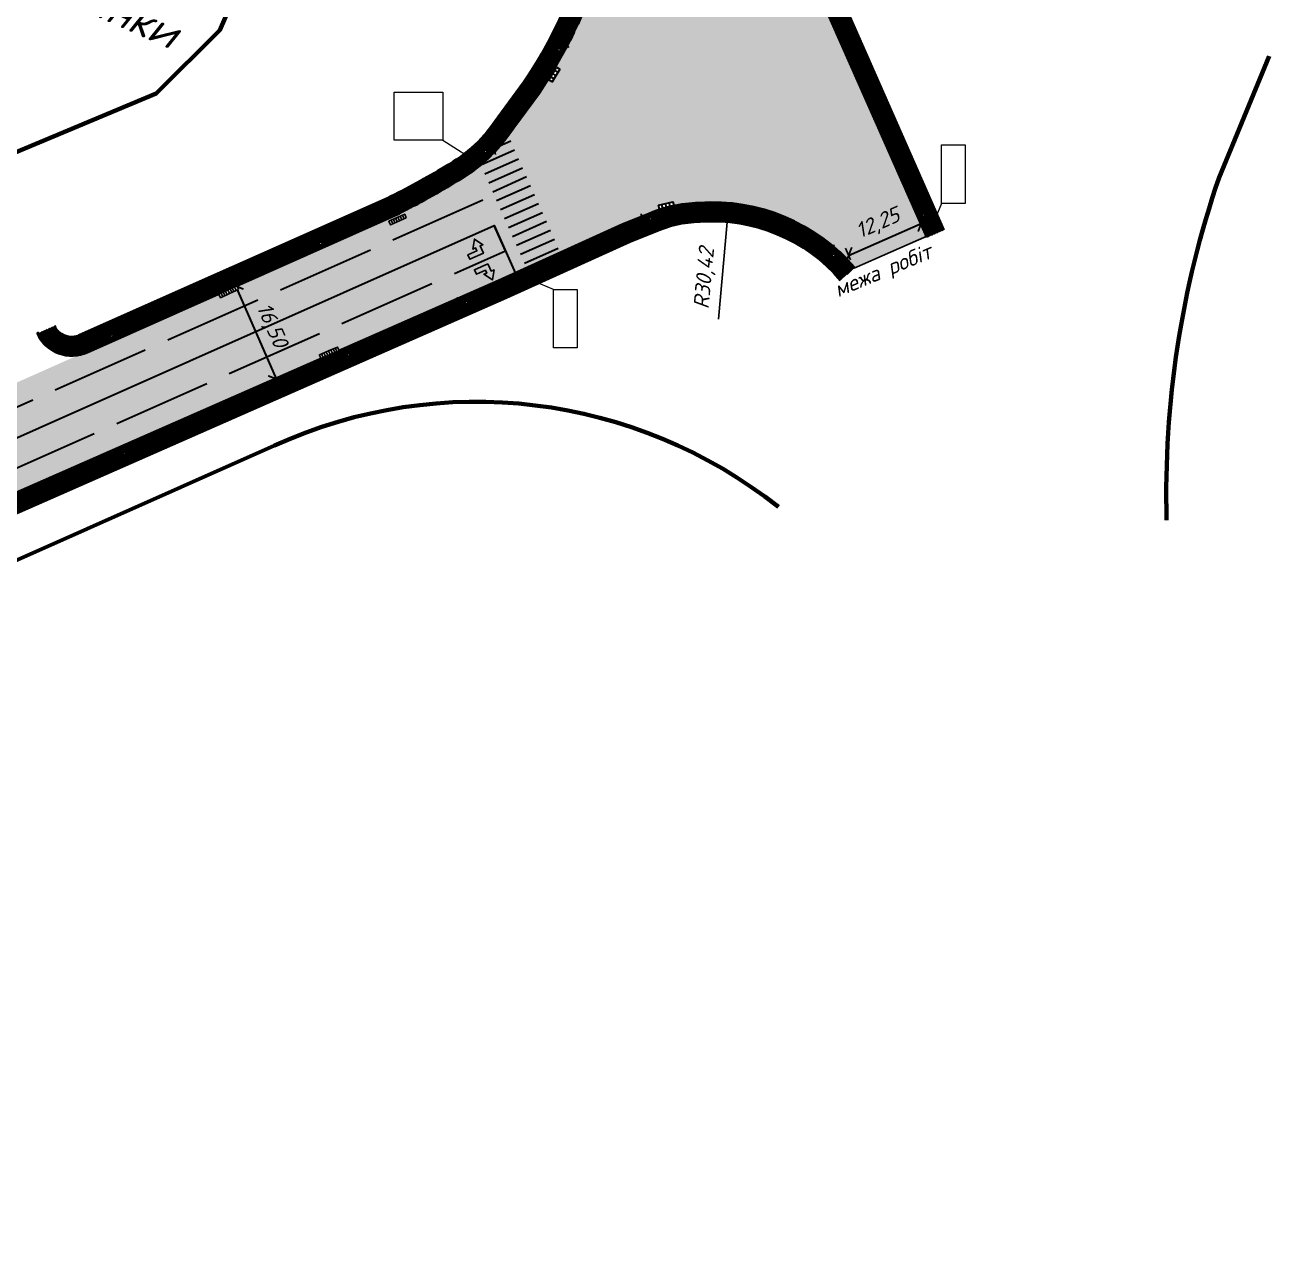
# Model space of a CAD drawing. Header units: metres. Extents: x 34785 to 38791, y 49888 to 55971.
# Drawn here: x 35091.3 to 35293.3, y 51345.9 to 51542.7 of the extents above; entities that cross this region are included whole.
import ezdxf

# ---------------------------------------------------------------- set-up
doc = ezdxf.new("R2010")
doc.units = ezdxf.units.M
doc.set_wipeout_variables(frame=1)
doc.linetypes.add('DASHED', pattern=[0.75, 0.5, -0.25])
doc.linetypes.add('Трубопроводы', pattern=[2, 1.6, -0.4])
for name, color, linetype in [('09_Граница работ', 5, 'Continuous'), ('_3Борт_проезды', 7, 'Continuous'), ('_4Борт_тротуар', 7, 'Continuous'), ('____пр.часть', 7, 'Continuous'), ('____размеры', 7, 'Continuous'), ('____Троутары', 7, 'Continuous'), ('___тротуары', 7, 'Continuous'), ('__Освещение', 7, 'Continuous'), ('_РАЗМЕТКА', 7, 'Трубопроводы'), ('ливнеприемники', 7, 'Continuous')]:
    doc.layers.add(name, color=color, linetype=linetype)
for name, color, linetype, lineweight in [('11_Разметка', 7, 'DASHED', 30), ('45 разметка', 7, 'Continuous', 0), ('_ЗНАКИ', 7, 'Continuous', 0), ('К2_решетки', 7, 'Continuous', 15)]:
    doc.layers.add(name, color=color, linetype=linetype, lineweight=lineweight)
doc.styles.add('ACAD', font='isocpeui.ttf', dxfattribs={"height": 2.5})
doc.styles.add('Bm431', font='bm431i.ttf')
doc.styles.get("Standard").update_dxf_attribs({"font": 'arial.ttf'})
doc.dimstyles.new('GENPLAN', dxfattribs={"dimtxt": 2.5, "dimasz": 2, "dimexe": 1.3, "dimexo": 1.5, "dimgap": 1.2, "dimtad": 1, "dimzin": 0, "dimtxsty": 'Standard', "dimblk1": 'OBLIQUE', "dimblk2": 'OBLIQUE', "dimsah": 1, "dimcen": -2, "dimaunit": 1, "dimadec": 3, "dimazin": 0, "dimtfac": 0.75, "dimtix": 1, "dimtmove": 0, "dimatfit": 3, "dimfxl": 1, "dimtvp": 1.2, "dimarcsym": 0})
picture_1 = doc.add_image_def('image4.png', size_in_pixel=(147, 360))
picture_2 = doc.add_image_def('image5.gif', size_in_pixel=(532, 524))
pattern_1 = [(45, (0, 0), (-0.1122532015133644, 0.1122532015133644), []), (135, (0, 0), (-0.1122532015133644, -0.1122532015133644), [])]

# ---------------------------------------------------------------- blocks, each defined once
blk = doc.blocks.new('блок')
at = {"color": 5, "linetype": 'Continuous'}
for q in [(35186.87737450856, 51625.3974191385), (35188.37687950856, 51625.3974191385)]:
    blk.add_line((35187.62339700857, 51625.3974191385), q, dxfattribs=at)
for points in [[(35187.29460797047, 51625.43166757642), (35186.75613753038, 51625.85721414952)], [(35187.94030999055, 51622.37271890267), (35188.47545987415, 51621.94300399391)]]:
    blk.add_lwpolyline(points, dxfattribs=at)
blk.add_wipeout([(35187.88439807256, 51623.84411248673), (35187.889137268794, 51623.87174591106), (35187.890962023834, 51623.899723337505), (35187.88985234529, 51623.92773823952), (35187.88582039102, 51623.95548367998), (35187.87891033597, 51623.98265567402), (35187.86919788813, 51624.00895651961), (35187.85678945913, 51624.03409805916), (35187.841820998314, 51624.05780483672), (35187.824456503266, 51624.07981711585), (35187.80488622302, 51624.09989372544), (35187.78332457368, 51624.117814701945), (35187.76000778917, 51624.13338369939), (35187.735191333064, 51624.14643014058), (35187.70914709966, 51624.15681108599), (35187.68216043501, 51624.164412799786), (35187.65452701068, 51624.16915199603), (35187.62654958424, 51624.17097675107), (35187.59853468223, 51624.16986707252), (35187.57078924177, 51624.165835118256), (35187.54361724773, 51624.158925063195), (35187.51731640214, 51624.14921261537), (35187.492174862586, 51624.13680418637), (35187.46846808503, 51624.12183572555), (35187.4464558059, 51624.1044712305), (35187.42637919631, 51624.084900950256), (35187.408458219805, 51624.06333930091), (35187.39288922236, 51624.0400225164), (35187.37984278116, 51624.0152060603), (35187.36946183576, 51623.98916182689), (35187.36186012196, 51623.96217516225), (35187.35712092572, 51623.934541737915), (35187.35529617068, 51623.90656431147), (35187.35640584923, 51623.87854940946), (35187.360437803494, 51623.850803969006), (35187.36734785855, 51623.823631974956), (35187.37706030638, 51623.797331129375), (35187.38946873538, 51623.77218958982), (35187.4044371962, 51623.74848281227), (35187.42180169125, 51623.726470533125), (35187.441371971494, 51623.70639392354), (35187.46293362084, 51623.68847294704), (35187.486250405345, 51623.67290394959), (35187.51106686145, 51623.6598575084), (35187.537111094854, 51623.649476563), (35187.5640977595, 51623.64187484919), (35187.591731183835, 51623.637135652956), (35187.61970861028, 51623.63531089791), (35187.64772351229, 51623.63642057646), (35187.675468952744, 51623.64045253073), (35187.70264094679, 51623.64736258578), (35187.728941792375, 51623.65707503362), (35187.75408333193, 51623.66948346261), (35187.77779010948, 51623.68445192343), (35187.79980238862, 51623.701816418485), (35187.819878998205, 51623.72138669872), (35187.83779997471, 51623.742948348074), (35187.85336897215, 51623.76626513258), (35187.86641541335, 51623.791081588686), (35187.87679635875, 51623.81712582209)], dxfattribs=at)
for p, q in [((35187.52196816464, 51624.13194650638), (35186.75613753038, 51625.85721414952)), ((35187.09372100857, 51625.39571369632), (35187.09372100857, 51624.8052961385)), ((35187.37720950857, 51625.39834821327), (35187.37720950857, 51624.8052961385)), ((35187.62339700857, 51624.1494056385), (35187.62339700857, 51625.3974191385)), ((35187.86958450857, 51625.39665174402), (35187.86958450857, 51624.78707663849)), ((35188.13815250857, 51625.39665174402), (35188.13815250857, 51624.7961861385)), ((35187.72304884415, 51623.67416621704), (35188.47545987415, 51621.94300399391))]:
    blk.add_line(p, q, dxfattribs=at)
for points in [[(35186.7105432247, 51625.17240654149), (35186.75613753038, 51625.85721414952)], [(35188.52637026227, 51622.62743692204), (35188.47545987415, 51621.94300399391)]]:
    blk.add_lwpolyline(points, dxfattribs=at)
at = {"color": 5, "linetype": 'Continuous', "const_width": 0.15}
blk.add_lwpolyline([(35187.59839700857, 51623.9034466385, 1), (35187.64839700857, 51623.9034466385, 1)], format="xyb", close=True, dxfattribs=at)
at = {"color": 5, "linetype": 'Continuous'}
blk.add_circle((35187.62339700857, 51623.9034466385), 0.25, dxfattribs=at)
for centre, radius, start, end in [((35187.23546525856, 51624.93132654334, 0.1), 0.189671018749069, 221.6415580309559, 318.3584419690441), ((35187.99971219188, 51624.91416870242, 0.1), 0.1818944932519912, 224.3238462181604, 319.561470587205)]:
    blk.add_arc(centre, radius, start, end, dxfattribs=at)
blk = doc.blocks.new('*D61')
at = {"layer": '____Троутары', "color": 0, "lineweight": -2, "transparency": 16777216}
blk.add_line((35203.90725868152, 51494.91423357635), (35205.33650775207, 51510.69661919087), dxfattribs=at)
at = {"layer": '____Троутары', "color": 0, "transparency": 16777216}
blk.add_solid([(35204.83854549444, 51510.74171453395), (35205.83447000971, 51510.65152384779), (35205.60707981055, 51513.6843927367)], dxfattribs=at)
at = {"layer": 'Defpoints', "color": 0, "transparency": 16777216}
for p in [(35205.60707981055, 51513.6843927367), (35202.86365392781, 51483.39029909109)]:
    blk.add_point(p, dxfattribs=at)
at = {"layer": '____Троутары', "color": 0, "transparency": 16777216, "insert": (35201.79760099628, 51501.5550544631), "char_height": 2.5, "attachment_point": 5, "rotation": 84.82542278309117, "style": 'ACAD'}
blk.add_mtext('R30,42', dxfattribs=at)
blk = doc.blocks.new('_Oblique')
at = {"color": 0, "linetype": 'ByBlock', "lineweight": -2}
blk.add_line((-0.5, -0.5), (0.5, 0.5), dxfattribs=at)
blk = doc.blocks.new('_ArchTick')
at = {"color": 0, "linetype": 'ByBlock', "const_width": 0.15}
blk.add_lwpolyline([(-0.5, -0.5), (0.5, 0.5)], dxfattribs=at)
blk = doc.blocks.new('*D82')
at = {"layer": '____размеры', "color": 0, "lineweight": 30, "transparency": 16777216}
blk.add_line((35125.44625715356, 51500.32421386932), (35132.08866015381, 51485.21714713669), dxfattribs=at)
at = {"layer": '____размеры', "color": 0, "lineweight": -2, "transparency": 16777216}
for p, q in [((35125.57917535218, 51500.38265646821), (35126.63630332191, 51500.84746344378)), ((35132.22157835244, 51485.27558973557), (35133.27870632217, 51485.74039671115))]:
    blk.add_line(p, q, dxfattribs=at)
at = {"layer": 'Defpoints', "color": 0, "transparency": 16777216}
for p in [(35124.20604515792, 51499.77890695922), (35130.84844815818, 51484.67184022658), (35132.08866015381, 51485.21714713669)]:
    blk.add_point(p, dxfattribs=at)
at = {"layer": '____размеры', "color": 0, "lineweight": 30, "transparency": 16777216, "xscale": 2, "yscale": 2, "zscale": 2}
for p, rotation in [((35125.44625715356, 51500.32421386932), 113.7345383749218), ((35132.08866015381, 51485.21714713669), 293.7345383749218)]:
    blk.add_blockref('_ArchTick', p, dxfattribs=dict(at, rotation=rotation))
at = {"layer": '____размеры', "color": 0, "transparency": 16777216, "insert": (35131.23909300336, 51493.85742961918), "char_height": 2.5, "attachment_point": 5, "rotation": 293.73453837492184, "style": 'ACAD'}
blk.add_mtext('16,50', dxfattribs=at)
blk = doc.blocks.new('*D86')
at = {"layer": '____размеры', "color": 0, "lineweight": 30, "transparency": 16777216}
blk.add_line((35225.03738305331, 51505.27966374468), (35236.83245521525, 51510.47928561682), dxfattribs=at)
at = {"layer": '____размеры', "color": 0, "lineweight": -2, "transparency": 16777216}
for p, q in [((35237.15189888541, 51509.75464424214), (35236.30806794493, 51511.6688309042)), ((35225.35682672347, 51504.55502237), (35224.51299578299, 51506.46920903206))]:
    blk.add_line(p, q, dxfattribs=at)
at = {"layer": 'Defpoints', "color": 0, "transparency": 16777216}
for p in [(35236.83245521525, 51510.47928561682), (35237.75696112039, 51508.38209198747), (35225.96188895845, 51503.18247011534)]:
    blk.add_point(p, dxfattribs=at)
at = {"layer": '____размеры', "color": 0, "lineweight": 30, "transparency": 16777216, "xscale": 2, "yscale": 2, "zscale": 2}
for p, rotation in [((35236.83245521525, 51510.47928561682), 23.78932522989001), ((35225.03738305331, 51505.27966374468), 203.78932522989)]:
    blk.add_blockref('_ArchTick', p, dxfattribs=dict(at, rotation=rotation))
at = {"layer": '____размеры', "color": 0, "transparency": 16777216, "insert": (35229.84580711131, 51510.35006873916), "char_height": 2.5, "attachment_point": 5, "rotation": 23.789325229890007, "style": 'ACAD'}
blk.add_mtext('12,25', dxfattribs=at)
blk = doc.blocks.new('117VZ')
at = {"color": 0, "linetype": 'Continuous'}
blk.add_wipeout([(1.6285489435663936, -0.6645717324286404), (-1.62410949450276, -0.6644815814653429), (-1.6204336553285326, 0.6582993165949267), (1.6321981931370158, 0.6603834056063551)], dxfattribs=at)
for p, q in [((-0.7997398684807985, 0.6469083133864717), (-0.7997398684807985, -0.6530916866135283)), ((0.0002601315192016784, 0.6469083133864717), (0.0002601315192012343, -0.6530916866135285)), ((0.7984410262955048, 0.6449360717574699), (0.8020792367428977, -0.6550639282425301))]:
    blk.add_line(p, q, dxfattribs=at)
blk.add_lwpolyline([(1.596352316878786, -0.652825038273477), (-1.601558973704495, -0.6550639282425301), (-1.597909724133872, 0.6488805550154735), (1.600001566449409, 0.6511194449845266), (1.596352316878786, -0.652825038273477)], close=True, dxfattribs=at)
at = {"color": 7, "linetype": 'Continuous'}
blk.add_lwpolyline([(-1.624109494502759, -0.6644815814653431), (-1.624109494502758, -0.6644815814653432), (-1.601585331719413, -0.6644821353224458)], dxfattribs=at)
blk = doc.blocks.new('*E123')
at = {"color": 0, "linetype": 'Continuous'}
blk.add_wipeout([(1.6285489435663936, -0.6645717324286404), (-1.62410949450276, -0.6644815814653429), (-1.6204336553285326, 0.6582993165949267), (1.6321981931370158, 0.6603834056063551)], dxfattribs=at)
blk = doc.blocks.new('Ливнеприемники_проектні')
at = {"layer": 'К2_решетки', "color": 5, "linetype": 'Continuous', "lineweight": 35, "ltscale": 0.5, "xscale": 0.75, "yscale": 0.5, "zscale": 0.5, "rotation": 117.6281906622445}
blk.add_blockref('*E123', (0.8731481678623823, -0.9076507512072567), dxfattribs=at)
at = {"color": 5, "linetype": 'Continuous', "lineweight": 35}
for p, q in [((0.02823126770817908, 0.004548450910078827), (0.6071319196125842, 0.3044639888612437)), ((1.141453438613098, -2.119885768232052), (0.02823126770817908, 0.004548450910078827)), ((0.6071319196125842, 0.3044639888612437), (1.720354090517503, -1.819970230280887)), ((0.6071319196125842, 0.3044639888612437), (0.6071319196125842, 0.3044639888612437)), ((0.3097523859614739, -0.5266400979962782), (0.8843711087029078, -0.2227967682265444)), ((0.5864852293452714, -1.057473944427329), (1.162369318073615, -0.7560481387045002)), ((0.8647244346211664, -1.58905925709405), (1.440608523349511, -1.287633451378497)), ((1.720354090517503, -1.819970230280887), (1.141453438613098, -2.119885768232052)), ((1.732369044366351, -1.832771003719245), (1.724535408277006, -1.817803982659825)), ((1.732369044366351, -1.832771003719245), (1.732369044366351, -1.832771003719245))]:
    blk.add_line(p, q, dxfattribs=at)

msp = doc.modelspace()

# ---------------------------------------------------------------- hatches: boundary and pattern name
at = {"layer": '____пр.часть', "lineweight": 30, "true_color": 0x939598, "transparency": 33554585}
h = msp.add_hatch(color=252, dxfattribs=at)
h.dxf.hatch_style = 1
edge = h.paths.add_edge_path()
edge.add_line((34865.20353559087, 52292.88609320332), (34859.25979325775, 52306.26231047075))
edge.add_arc((34839.15524581457, 52297.32882446601), 22.00000000208382, 23.95804235668056, 110.8843533301907)
edge.add_line((34831.31262271902, 52317.88346537925), (34829.17835730525, 52317.06913642545))
edge.add_line((34829.17835730525, 52317.06913642545), (34847.19967536553, 52325.32487608253))
edge.add_line((34847.19967536553, 52325.32487608253), (34853.10912412591, 52323.43542530289))
edge.add_arc((34853.24907699096, 52324.02506612614), 0.6060223633498893, 256.6477686835266, 369.3563728514596)
edge.add_line((34853.84703697708, 52324.12359003129), (34852.11227572164, 52327.56954702493))
edge.add_line((34852.11227572164, 52327.56954702493), (34859.71819915083, 52331.08844854283))
edge.add_line((34859.71819915083, 52331.08844854283), (34875.60101923163, 52295.34462919525))
edge.add_arc((34829.90886595425, 52275.04125191639), 50.00000000050895, 13.471760098258414, 23.958042353012786, ccw=False)
edge.add_line((34878.53310908793, 52286.68955564388), (34882.5958917852, 52269.73002760486))
edge.add_arc((34931.22013491852, 52281.37833133223), 50.00000000012743, 193.4717600982177, 203.9580446149915)
edge.add_line((34885.52798244305, 52261.07495224965), (34919.12932940434, 52185.79010337964))
edge.add_arc((34964.78802049549, 52206.16861969675), 49.99999999443588, 204.0522976161979, 208.2254327748344)
edge.add_line((34920.73334016336, 52182.52152388612), (34940.91218986097, 52144.92820671847))
edge.add_arc((34852.80282919007, 52097.63401509378), 99.99999999633634, 23.84641091188422, 28.22543277477189, ccw=False)
edge.add_line((34944.26607785222, 52138.06264533811), (34995.18215829806, 52018.80134819804))
edge.add_line((34995.18215829806, 52018.80134819804), (34983.96507432395, 52013.84376527147))
edge.add_arc((34982.40834075521, 52012.71545371998), 1.92263006355351, 35.93438434031003, 215.9343843404373)
edge.add_line((34980.85160718647, 52011.58714216849), (34987.63392275335, 51996.24324819262))
edge.add_line((34987.63392275335, 51996.24324819262), (35050.52051672102, 51854.9460850476))
edge.add_arc((35114.47255885644, 51883.4089785531), 69.99999999997861, 203.9922308046698, 214.008065726439)
edge.add_arc((33874.54866854432, 51046.81576894091), 1425.760492905205, 33.13305738836232, 34.008065726158975, ccw=False)
edge.add_arc((35070.99770321073, 51827.75510943577), 2.999999999994702, 213.1330573880977, 315.0850823070435)
edge.add_arc((35051.87749037435, 51846.81862068347), 29.99999999998171, 315.0850823070042, 331.7294880062929)
edge.add_arc((35051.87749037434, 51846.81862068347), 29.9999999999997, 331.7294880062938, 342.5251705295843)
edge.add_line((35080.49295921522, 51837.81001685065), (35081.89770737298, 51842.27214304511))
edge.add_line((35081.89770737298, 51842.27214304511), (35089.97828397109, 51867.93977058784))
edge.add_arc((35078.53209643473, 51871.54321212095), 12.00000000000532, 342.5251705296938, 383.9922305312064)
edge.add_line((35089.49530368124, 51876.422565241), (35028.1658341986, 52014.22109461844))
edge.add_line((35028.1658341986, 52014.22109461844), (35012.99505158117, 52048.54231652449))
edge.add_arc((35011.43831801441, 52047.41400497025), 1.922630063549076, 35.93438444136359, 191.7455395545329)
edge.add_line((35009.55594528091, 52047.02262375783), (34998.37762240422, 52042.09537246587))
edge.add_line((34998.37762240422, 52042.09537246587), (34952.43160893521, 52141.85090131257))
edge.add_arc((35043.8948575989, 52182.27953155794), 99.99999999815819, 199.6546555027742, 203.84641091207, ccw=False)
edge.add_line((34949.72115452388, 52148.64452525841), (34935.33290268527, 52188.92978473957))
edge.add_arc((34841.15919960714, 52155.29477843885), 100.0000000014858, 19.65465550281937, 23.95804461495635)
edge.add_line((34932.54350455923, 52195.90153660446), (34900.60639547826, 52267.7750534126))
edge.add_arc((34854.9142430006, 52247.47167432875), 50.00000000264298, 23.9580446152981, 34.44432911087208)
edge.add_line((34896.14805013508, 52275.75193510301), (34886.86924680437, 52289.28081979142))
edge.add_arc((34928.10305393603, 52317.5610805641), 49.99999999942184, 203.9580423256934, 214.4443291112097, ccw=False)
edge.add_line((34882.41090064996, 52297.25770330748), (34866.22096812899, 52333.69267021396))
edge.add_line((34866.22096812899, 52333.69267021396), (34873.87496766529, 52337.11135520889))
edge.add_line((34873.87496766529, 52337.11135520889), (34875.01656170307, 52334.14050649679))
edge.add_line((34875.01656170307, 52334.14050649679), (34875.80345046972, 52333.90852950644))
edge.add_line((34875.80345046972, 52333.90852950644), (34879.56431939234, 52339.76104772232))
edge.add_line((34879.56431939234, 52339.76104772232), (34898.71407585727, 52348.4192183496))
edge.add_line((34898.71407585727, 52348.4192183496), (34899.04437794968, 52348.55765459332))
edge.add_arc((34908.70794166086, 52325.50086521579), 24.99999999999717, 112.7395369926106, 203.9580423249062)
edge.add_line((34885.86186501742, 52315.34917658768), (34890.61416588088, 52304.65426328444))
edge.add_arc((34981.99847245464, 52345.26101779692), 100.000000000017, 203.9580423249066, 212.25687180621)
edge.add_line((34897.43209083255, 52291.88942329807), (34905.59042250185, 52280.54874514828))
edge.add_arc((34855.69751587098, 52246.32962961248), 60.50000000106817, 24.97545031651191, 34.444329111041384, ccw=False)
edge.add_arc((34921.42324506868, 52276.94694152186), 12.00718108453288, 204.989203248499, 292.4107510364524)
edge.add_line((34926.00090904143, 52265.84660863725), (34928.78074524801, 52267.07964204389))
edge.add_line((34928.78074524801, 52267.07964204389), (34931.61900560818, 52260.68087052815))
edge.add_arc((34937.74679373857, 52246.98946846512), 15.0001425934076, 114.1116039222171, 203.9578189039413)
edge.add_line((34924.0389936929, 52240.89845083827), (34927.75126421268, 52232.5440961306))
edge.add_line((34927.75126421268, 52232.5440961306), (34942.13885657907, 52200.16524621176))
edge.add_line((34942.13885657907, 52200.16524621176), (34942.95294562927, 52198.28644357422))
edge.add_arc((34989.01346419009, 52217.73968571639), 49.99999999934321, 202.896323701567, 212.7730636486073)
edge.add_line((34946.97240505047, 52190.67403689076), (34952.82039001838, 52181.59036468813))
edge.add_line((34952.82039001838, 52181.59036468813), (34963.96406113212, 52150.38951503488))
edge.add_line((34963.96406113212, 52150.38951503488), (34970.13322556006, 52136.43277653799))
edge.add_arc((35015.86484989333, 52156.64709166129), 50.00000000063348, 203.8464109120575, 215.8382585403488)
edge.add_line((34975.33119789135, 52127.37213554781), (34996.99936664968, 52097.37072380996))
edge.add_line((34996.99936664968, 52097.37072380996), (35014.40178265705, 52061.32953561925))
edge.add_arc((35025.20802407587, 52066.54730778734), 12.00000000000161, 205.7734811012697, 258.4413808008578)
edge.add_line((35022.80357940865, 52054.79066516105), (35042.56690384822, 52050.74871019433))
edge.add_line((35042.56690384822, 52050.74871019433), (35040.14788847225, 52043.58819557678))
edge.add_line((35040.14788847225, 52043.58819557678), (35021.08574596667, 52047.48674623871))
edge.add_line((35021.08574596667, 52047.48674623871), (35035.68639670706, 52015.75824591468))
edge.add_arc((35048.3961563279, 52006.88626697085), 15.49999999997519, 118.11973862163279, 145.0832413393292, ccw=False)
edge.add_line((35041.09076221157, 52020.55671746835), (35045.38518436036, 52014.29801762845))
edge.add_arc((35048.39615632792, 52006.88626697084), 8.000000000001508, 112.109105051214, 203.9922305312364)
edge.add_line((35041.08735149692, 52003.6333648908), (35059.68847906718, 51961.839296793))
edge.add_arc((35082.52849416411, 51972.00461579309), 25.00000000003511, 203.9922305311528, 272.8874259731611)
edge.add_line((35083.78783820759, 51947.03635488886), (35108.04093299856, 51948.25962753001))
edge.add_arc((35106.78158895505, 51973.2278884342), 24.99999999999408, 272.8874259732161, 338.9886212787381)
edge.add_line((35130.11931989485, 51964.2640547353), (35120.43819268117, 51938.36829851675))
edge.add_arc((35117.6309838189, 51939.42639983686), 3.000000000005581, 339.3474246797032, 467.7952733051588)
edge.add_arc((35106.78158897184, 51973.22788843526), 32.50000000020417, 272.8874259435289, 287.79527327662646, ccw=False)
edge.add_line((35108.41873621158, 51940.76914925875), (35084.16564142064, 51939.54587661759))
edge.add_arc((35082.52849416404, 51972.00461579322), 32.50000000016637, 252.1819156358801, 272.8874259732905, ccw=False)
edge.add_arc((35071.97163865181, 51939.15948218555), 1.999999999997412, 72.1819156355504, 203.992230531644)
edge.add_line((35070.14443744408, 51938.34625666554), (35095.28207057231, 51881.86559726403))
edge.add_arc((35097.10927178003, 51882.67882278514), 2.000000000420532, 203.9922305603782, 339.0161227419069)
edge.add_line((35098.97663424534, 51881.96261232386), (35106.24511537402, 51900.91359055485))
edge.add_line((35106.24511537402, 51900.91359055485), (35116.17176803129, 51897.10885894362))
edge.add_line((35116.17176803129, 51897.10885894362), (35104.47343458391, 51865.38245218099))
edge.add_arc((35118.54719116172, 51860.19310002599), 15.00000000000292, 159.7597860346364, 293.9872163681083)
edge.add_line((35124.6451832505, 51846.4885572578), (35129.53587978708, 51835.54536474275))
edge.add_line((35129.53587978708, 51835.54536474275), (35120.00246353014, 51831.28472089449))
edge.add_arc((35127.15054841003, 51817.9970567016), 15.08831127572543, 118.2779826596066, 191.4009202035237)
edge.add_line((35112.35995969235, 51815.01450367819), (35113.67777851903, 51808.54433714038))
edge.add_arc((35211.66596078862, 51828.50219612755), 99.99999999925708, 191.5123172041148, 199.3512800589824)
edge.add_line((35117.31548466011, 51795.36629936627), (35134.72949659745, 51745.78199719932))
edge.add_line((35134.72949659745, 51745.78199719932), (35126.71713907251, 51742.78777439199))
edge.add_line((35126.71713907251, 51742.78777439199), (35108.56687066489, 51787.08481418426))
edge.add_arc((35211.51067320452, 51829.26461999878), 111.2499999994185, 191.5123172041463, 202.2806900602556, ccw=False)
edge.add_line((35102.49882042937, 51807.06150187545), (35101.62527385769, 51811.35040083706))
edge.add_arc((35093.78621927607, 51809.75377211807), 7.999999999996456, 11.51231720413747, 109.0676693542744)
edge.add_arc((35095.61524589399, 51808.35581255864), 9.999999999492891, 116.3753876000319, 219.6441749130603)
edge.add_line((35087.91503028041, 51801.97563391738), (35092.7831450376, 51796.10032300353))
edge.add_line((35092.7831450376, 51796.10032300353), (35100.77185923037, 51786.45877139158))
edge.add_arc((35023.76970314026, 51722.65698491676), 99.99999999951893, 28.639940108702092, 39.64417495720829, ccw=False)
edge.add_line((35111.53461039503, 51770.58736207432), (35126.71813366367, 51742.78494134453))
edge.add_line((35126.71813366367, 51742.78494134453), (35118.37074506356, 51739.66217807903))
edge.add_arc((34825.22513352006, 51612.69474206294), 319.4606069231589, 23.41843563323757, 28.88118658897568)
edge.add_arc((35023.76970313999, 51722.65698491655), 92.49999999986528, 28.6399401087558, 39.64417495721095)
edge.add_line((35094.99669752358, 51781.67363740595), (35087.00798333072, 51791.31518901802))
edge.add_line((35087.00798333072, 51791.31518901802), (35083.2951222146, 51795.79622829609))
edge.add_line((35083.2951222146, 51795.79622829609), (35080.89413105045, 51798.69397625282))
edge.add_arc((35078.58406636772, 51796.77992265858), 2.999999999998984, 39.64417495694915, 162.5251705296729)
edge.add_line((35075.72251948364, 51797.68078304185), (35067.50567285024, 51771.58029919626))
edge.add_line((35067.50567285024, 51771.58029919626), (35060.34125012236, 51748.82279768569))
edge.add_arc((34918.2177548793, 51793.5655300551), 148.9999999999573, 334.94367707997714, 342.52517052968847, ccw=False)
edge.add_line((35053.19564899777, 51730.46269256478), (34992.72047792523, 51601.10541542048))
edge.add_line((34992.72047792523, 51601.10541542048), (34992.19430351963, 51599.97992065619))
edge.add_arc((34994.37219999536, 51599.57173670625), 2.215817500598614, 169.3847068913173, 348.6115046509646)
edge.add_line((34996.5443899179, 51599.13420026629), (34996.61581312522, 51599.28432682306))
edge.add_line((34996.61581312522, 51599.28432682306), (35020.62194865576, 51588.06133894595))
edge.add_line((35020.62194865576, 51588.06133894595), (35005.15593906092, 51553.73243798801))
edge.add_line((35005.15593906092, 51553.73243798801), (34996.25210472043, 51524.83980512013))
edge.add_line((34996.25210472043, 51524.83980512013), (34971.60636746709, 51470.13525654108))
edge.add_arc((34989.84121699324, 51461.92001078976), 19.99999999989273, 155.7472704870796, 293.7821618814421)
edge.add_line((34997.90642536993, 51443.61830557313), (34998.052205429, 51443.67421761093))
edge.add_line((34998.052205429, 51443.67421761093), (34987.26902896625, 51433.03430760046))
edge.add_arc((34989.84121699345, 51461.92001078997), 28.99999999999465, 196.6710331135511, 264.9113986427029, ccw=False)
edge.add_arc((34961.10218741599, 51453.31372361456), 0.999999999996542, 16.67103311273592, 155.3397166634001)
edge.add_line((34960.19338979694, 51453.73096082237), (34937.62977754119, 51404.75548430749))
edge.add_arc((34938.53781517858, 51404.33659571961), 0.9999999999938539, 155.2355607338906, 311.7990617482831)
edge.add_arc((35011.83560937824, 51322.35851246693), 108.9680533990452, 113.94768087931041, 131.8003725025143, ccw=False)
edge.add_line((34967.60522828739, 51421.94621276237), (34987.59774172016, 51431.12953009247))
edge.add_arc((34987.18033282737, 51432.03824886978), 1.000000000009133, 294.6711078049277, 444.9113986423704)
edge.add_line((34987.26902896625, 51433.03430760046), (34998.062966806, 51443.68094796744))
edge.add_line((34998.062966806, 51443.68094796744), (35153.85278973184, 51513.1098385079))
edge.add_arc((35103.09575115455, 51611.08557840477), 110.3427504346177, 297.3867410559023, 301.6509743725986)
edge.add_line((35160.99738724544, 51517.15516207719), (35168.25574098892, 51501.11939543553))
edge.add_line((35168.25574098892, 51501.11939543553), (35004.2621359363, 51428.77836366851))
edge.add_line((35004.2621359363, 51428.77836366851), (34994.72365629957, 51424.49867791263))
edge.add_line((34994.72365629957, 51424.49867791263), (34983.04278478731, 51419.13321197708))
edge.add_line((34983.04278478731, 51419.13321197708), (34971.36191327504, 51413.76774604154))
edge.add_arc((35011.8550440599, 51322.3330351314), 99.99999999989997, 113.8868226094358, 129.690781888804)
edge.add_arc((35011.85504406018, 51322.33303513111), 100.000000000301, 129.6907818888194, 145.4947411681206)
edge.add_arc((34936.86429202731, 51373.88288585451), 8.999999999968647, 145.4947411674176, 249.4181190284741)
edge.add_line((34933.70038149741, 51365.45734906696), (34931.52828735198, 51356.41842854526))
edge.add_arc((34927.30973994926, 51345.1843795057), 12.00000000050585, 69.41811887890246, 158.5665483267016)
edge.add_line((34916.13962842651, 51349.56942324339), (34914.68605027227, 51345.86776184644))
edge.add_line((34914.68605027227, 51345.86776184644), (34883.759532932, 51357.99605875822))
edge.add_arc((34875.32196223628, 51361.12773574585), 8.999999999998565, 339.6371585719534, 473.6264614779935)
edge.add_line((34871.7150124117, 51369.37333535794), (34875.00668253075, 51380.63666275928))
edge.add_arc((34869.48786856852, 51391.90714989628), 12.54915088183406, 296.0895827336478, 471.6077570399054)
edge.add_line((34864.86663838619, 51403.57442976166), (34880.60931364442, 51410.59557539796))
edge.add_arc((34868.42971185636, 51391.43820689356), 22.70126577371668, -9.880600478945325, 57.55319032455537, ccw=False)
edge.add_line((34890.79426070573, 51387.54277078275), (34897.65162024841, 51390.54244966011))
edge.add_arc((34896.44930367366, 51393.29098287833), 2.999999999595928, 293.6264607842426, 334.943677082796)
edge.add_line((34899.16697939386, 51392.0204559493), (34913.90218601873, 51423.53927885374))
edge.add_arc((34912.9962941116, 51423.96278782989), 1.000000000136835, 334.9436771023417, 474.0543755317656)
edge.add_line((34912.58869066784, 51424.8759468702), (34880.60373634741, 51410.59894045012))
edge.add_line((34880.60373634741, 51410.59894045012), (34864.86489525129, 51403.57767937508))
edge.add_line((34864.86489525129, 51403.57767937508), (34861.37504790772, 51411.87179671002))
edge.add_line((34861.37504790772, 51411.87179671002), (34914.05280132994, 51435.38537223814))
edge.add_arc((34905.90073234213, 51453.64855299119), 20.00000000001319, 294.0543758882395, 334.943677079757)
edge.add_line((34924.01857047882, 51445.17837346221), (34928.17701663895, 51454.07335073776))
edge.add_line((34928.17701663895, 51454.07335073776), (34932.07883428669, 51466.74692574392))
edge.add_arc((34920.61006019799, 51470.27782094241), 12.00000000001247, 342.8879540222841, 401.8868257520986)
edge.add_line((34929.5436412056, 51478.28975768585), (34914.1576598407, 51495.44564836576))
edge.add_line((34914.1576598407, 51495.44564836576), (34920.85784600362, 51501.45460097049))
edge.add_line((34920.85784600362, 51501.45460097049), (34923.02341607715, 51499.03991683586))
edge.add_arc((34931.95699726222, 51507.05185338169), 12.0000000001928, 221.8868244839728, 342.8519532772657)
edge.add_line((34943.4235505145, 51503.5137526882), (34980.31100148651, 51592.27055126877))
edge.add_line((34980.31100148651, 51592.27055126877), (34984.40826950189, 51601.03466759623))
edge.add_line((34984.40826950189, 51601.03466759623), (35046.40145969651, 51733.63900988815))
edge.add_arc((34918.21775487928, 51793.56553005512), 141.4999999999761, 334.9436770799879, 354.3647269509896)
edge.add_arc((35044.10639762552, 51781.1437899532), 15.00000000135819, 354.36472695982, 473.7504802303828)
edge.add_line((35038.06508220067, 51794.87341150581), (35029.65075805745, 51791.25841916238))
edge.add_line((35029.65075805745, 51791.25841916238), (35024.55141723272, 51802.8661192736))
edge.add_line((35024.55141723272, 51802.8661192736), (35032.9245661675, 51806.55585725261))
edge.add_line((35032.9245661675, 51806.55585725261), (35044.99618282495, 51811.86761647824))
edge.add_arc((35038.95486739848, 51825.59723802867), 15.00000000000559, 293.7504802393881, 383.9922308043767)
edge.add_line((35052.65887642754, 51831.69642949407), (34980.77803756872, 51993.20237176941))
edge.add_line((34980.77803756872, 51993.20237176941), (34974.01885694022, 52008.49392668232))
edge.add_arc((34966.70179704533, 52005.25963626641), 7.999999999992878, 23.84641088248959, 114.3369128019036)
edge.add_line((34963.40498548805, 52012.54874002173), (34962.10871655, 52011.96244648555))
edge.add_line((34962.10871655, 52011.96244648555), (34957.94561107548, 52018.31096702128))
edge.add_arc((34951.76408940543, 52031.97803656246), 15.0000000000226, 294.3369128024629, 375.4622175682611)
edge.add_line((34966.22118642702, 52035.97707966165), (34947.65065732868, 52103.11212528602))
edge.add_arc((34899.4603339223, 52089.7819816217), 50.00000000123435, 15.46221756831385, 23.8464109118811)
edge.add_line((34945.19195825617, 52109.99629674511), (34944.26799641343, 52112.08661123923))
edge.add_arc((34925.97534668032, 52104.00088519001), 20.00000000003148, 23.84641091204223, 36.98617564188718)
edge.add_line((34941.95096054172, 52116.03333139819), (34935.45978247769, 52124.65174135924))
edge.add_arc((34951.43539633882, 52136.68418756739), 19.99999999979481, 203.8464109120006, 216.9861756422679, ccw=False)
edge.add_line((34933.14274660592, 52128.59846151828), (34931.46122303906, 52132.40263710367))
edge.add_arc((34852.80282918578, 52097.63401509161), 86.00000000114011, 23.84641091202671, 28.22543277470265)
edge.add_line((34928.57687936658, 52138.30701989079), (34914.3341107258, 52164.84138269551))
edge.add_arc((34931.95598286067, 52174.30022102079), 20.00000000003665, 197.1217338557959, 208.2254327746913, ccw=False)
edge.add_line((34912.84235469061, 52168.41216377091), (34907.83615628329, 52184.66312921551))
edge.add_arc((34888.72252811258, 52178.77507196544), 20.00000000070677, 17.12173385579371, 23.95804461479517)
edge.add_line((34906.9993891034, 52186.89642359867), (34887.30682403668, 52231.21395724671))
edge.add_arc((34876.34070744336, 52226.3411462689), 11.99999999849726, 23.95804460774474, 114.7529384581297)
edge.add_line((34871.31623170229, 52237.23860668367), (34866.78661245568, 52235.15014192702))
edge.add_line((34866.78661245568, 52235.15014192702), (34864.12214733654, 52244.37723418872))
edge.add_line((34864.12214733654, 52244.37723418872), (34867.52111820505, 52245.92586316689))
edge.add_arc((34862.5457870289, 52256.84584850056), 11.99999999999713, 294.4948173690126, 373.4717600981755)
edge.add_line((34874.21560538086, 52259.64144139511), (34868.54649177126, 52283.30637707643))
edge.add_arc((34819.92224863571, 52271.65807334831), 50.00000000247597, 13.47176009846461, 23.95804235110739)
edge.add_line((34865.61440191556, 52291.96145062644), (34865.20353559087, 52292.88609320332))
h = msp.add_hatch(color=252, dxfattribs=at)
h.dxf.hatch_style = 1
edge = h.paths.add_edge_path()
edge.add_line((35131.28795051673, 51709.87131440978), (35185.53134349822, 51587.45605301107))
edge.add_arc((35163.76029110915, 51575.67907514163), 24.75229140634915, -3.8469541028705976, 28.411023387413877, ccw=False)
edge.add_arc((35098.90008076623, 51578.71546488505), 89.679821235517, 342.7950801880593, 356.99770905778627, ccw=False)
edge.add_arc((35108.62367823071, 51576.07425714914), 79.61086602912984, 326.11537710807954, 342.54093808931185, ccw=False)
edge.add_line((35174.71358949587, 51531.68942168846), (35170.54024965248, 51526.03195584881))
edge.add_arc((35147.68478851673, 51541.03452085169), 27.33951463345984, 299.13940349996665, 326.71868414326326, ccw=False)
edge.add_line((35160.99738724544, 51517.15516207719), (35168.25574098892, 51501.11939543553))
edge.add_line((35168.25574098892, 51501.11939543553), (35188.38426578951, 51510.23027591925))
edge.add_line((35188.38426578951, 51510.23027591925), (35192.17119081421, 51511.77427831567))
edge.add_arc((35201.43844576156, 51490.98146342824), 22.76451548358311, 91.68648176279999, 114.02229696363261, ccw=False)
edge.add_arc((35202.86365392787, 51483.39029909114), 30.41806199248981, 40.59226165034232, 93.94962491608271, ccw=False)
edge.add_line((35225.96188895845, 51503.18247011534), (35237.82599205361, 51508.22549890074))
edge.add_line((35237.82599205361, 51508.22549890074), (35219.72527372638, 51549.28603832128))
edge.add_arc((35228.87562209086, 51553.31978655446), 10.0000000000024, 113.8466721634631, 203.7893252298898, ccw=False)
edge.add_line((35224.83271736182, 51562.46609298667), (35226.99861264238, 51563.4234748913))
edge.add_line((35226.99861264238, 51563.4234748913), (35223.21420408368, 51571.93856982093))
edge.add_arc((35218.07361721018, 51582.78174124797), 12.00000000000593, 203.7893252301374, 295.3649367296387, ccw=False)
edge.add_line((35207.09319917284, 51577.9412433681), (35186.99235592294, 51623.41608042242))
edge.add_line((35186.99235592294, 51623.41608042242), (35159.10733984815, 51686.27768406456))
edge.add_line((35159.10733984815, 51686.27768406456), (35157.64696804619, 51689.54757723158))
edge.add_arc((35175.90848217811, 51697.70337894634), 20.00000000002578, 170.5619176972188, 204.0660868416155, ccw=False)
edge.add_line((35156.17921443403, 51700.98301220072), (35157.69997033962, 51710.13141328929))
edge.add_line((35157.69997033962, 51710.13141328929), (35151.67298648728, 51722.02567321603))
edge.add_line((35151.67298648728, 51722.02567321603), (35150.6806168993, 51716.56758291691))
edge.add_arc((35148.712876415, 51716.92535014074), 2.000000000001345, 202.2780271117009, 349.6952598853079, ccw=False)
edge.add_line((35146.862166072, 51716.16714751193), (35134.72949659748, 51745.78199719923))
edge.add_line((35134.72949659748, 51745.78199719923), (35118.37074506356, 51739.66217807903))
edge.add_line((35118.37074506356, 51739.66217807903), (35131.28795051673, 51709.87131440978))
at = {"layer": '____Троутары', "transparency": 33554559}
h = msp.add_hatch(dxfattribs=at)
h.set_pattern_fill('ANSI37', color=1, scale=0.05)
h.set_pattern_definition(pattern_1)
h.paths.add_polyline_path([(35110.12432116859, 51757.52203411379), (35104.95224235092, 51766.99258378745, 0.02069821609819847), (35101.00828444811, 51773.55346374843, -0.0258893040127211), (35096.95830492038, 51755.95377136518, -0.0001626065163088575), (35096.92712556208, 51755.84463188782), (35099.82894038151, 51755.08079216273, 7.299160662979534e-05), (35099.84316799663, 51755.13062798078, 0.01484651300616947), (35102.43281033917, 51765.34681574156), (35107.44297289443, 51756.17274956327), (35109.07036762609, 51752.6481871603), (35112.83189796094, 51751.65804599843)])
h.paths.add_polyline_path([(35112.83189796094, 51751.65804599843), (35109.07036762609, 51752.6481871603), (35115.64706500911, 51738.40457442089), (35181.02329347286, 51590.30545191879), (35182.83279765808, 51586.13860072206, -0.1434099332680201), (35185.4621116858, 51574.19814128586, -0.06209637492606153), (35181.7032071202, 51553.0827967557, -0.07155595721777396), (35172.259665844, 51533.41648090361), (35168.07664880926, 51527.74589646314, -0.1219840657973432), (35159.47931293915, 51519.74358351003, -0.02494617175735175), (35150.10142310787, 51514.58204025674), (35100.14214106382, 51492.35741873259, -0.4188069250676367), (35096.13271826125, 51493.84279650408), (35093.39685631945, 51492.61191899781, 0.4170982062322063), (35101.38405004515, 51489.62643512505), (35151.36800767944, 51511.86203370155, 0.02491122578614018), (35160.99738724544, 51517.15516207719, 0.1205132095458872), (35170.54024965248, 51526.03195584881), (35174.71358949587, 51531.68942168846, 0.071792996072649), (35184.56699608706, 51552.18906376751, 0.06205011103932594), (35188.45681118559, 51574.01840480153, 0.1416888892742), (35185.53134349822, 51587.45605301107), (35183.77142912168, 51591.5087108529), (35118.3707450635, 51739.66217807914)])
h.paths.add_polyline_path([(35089.95883201982, 51728.67635736974, 0.03976318851694313), (35099.82894038151, 51755.08079216273), (35096.92712556208, 51755.84463188782, -0.03970054697694442), (35087.23301643668, 51729.92947055611), (35022.6692643652, 51587.10420865916), (35025.38186172662, 51585.83605588798), (35025.40293070469, 51585.86846259126)])
h.paths.add_polyline_path([(35025.38186172662, 51585.83605588798), (35020.62194865575, 51588.06133894593), (35005.15593906095, 51553.73243798808), (34996.25210472043, 51524.83980512013), (34971.60636746709, 51470.13525654108, 0.6875051369677431), (34997.90642536993, 51443.61830557313), (35009.33243565929, 51448.65352785453), (35083.68828788128, 51481.71880343631, 0.3352187277704234), (35087.19043705166, 51488.04685939784), (35084.22038588212, 51487.62401657806, -0.3352187277702742), (35082.46931129692, 51484.4599885973), (35008.11805332765, 51451.396756032), (34996.69664411346, 51446.36356135565, -0.686817181936152), (34974.3285694258, 51468.87398558441), (34977.17038682269, 51475.20345671816), (34987.27261875453, 51478.86216247306), (34993.3078532503, 51492.70283226803), (34988.58552943093, 51500.57143962529), (34999.06405155471, 51523.77780735827), (35007.89116648988, 51552.50015112538), (35017.33054868384, 51573.45213712109)])
h.paths.add_polyline_path([(34985.78809496502, 51493.3786171875), (34989.78025892989, 51491.52781857101), (34985.27934014433, 51481.81935778857), (34981.28706854494, 51483.670206713)], flags=16)
h = msp.add_hatch(dxfattribs=at)
h.set_pattern_fill('ANSI37', color=1, scale=0.05)
h.set_pattern_definition(pattern_1)
h.paths.add_polyline_path([(35222.47037823572, 51550.49616279123, -0.4139204380318978), (35226.04558878052, 51559.722201057), (35228.21148406109, 51560.67958296164), (35226.99861264238, 51563.4234748913), (35224.83271736181, 51562.46609298667, 0.4139204380318987), (35219.72527372638, 51549.28603832128), (35237.82599205361, 51508.22549890074), (35240.57109656295, 51509.4356233707)])
h = msp.add_hatch(dxfattribs=at)
h.set_pattern_fill('ANSI37', color=1, scale=0.05)
h.set_pattern_definition(pattern_1)
h.paths.add_polyline_path([(35200.76847675202, 51513.73611804501, 0.0977681135411777), (35192.17119081421, 51511.77427831567), (35188.38426578951, 51510.23027591925), (35168.25574098892, 51501.11939543553), (35068.33009650132, 51457.18324207808), (35060.46872116728, 51453.776387669), (35028.79143650147, 51439.62497311099, 0.5446462090210838), (35028.54307357976, 51437.96325317157), (35029.85068114341, 51436.81242499116), (35061.67703675094, 51451.0304350518), (35069.53030371948, 51454.43377556928), (35169.47806642059, 51498.3796540501), (35189.5695485242, 51507.47376770225), (35193.35002588504, 51509.01514126173, -0.09911158977695159), (35200.91544802557, 51510.73905806091, -0.2376912181289998), (35223.68381137714, 51501.23045512217), (35225.96188895845, 51503.18247011534, 0.2371150964399763)])

# ---------------------------------------------------------------- linework, layer by layer
at = {"lineweight": 30}
msp.add_lwpolyline([(35169.30767570891, 51506.0459996609), (35167.47921083503, 51510.15777740355), (35170.9551437183, 51502.34124034907)], dxfattribs=at)
at = {"layer": '09_Граница работ', "flags": 128}
msp.add_lwpolyline([(35225.96188895845, 51503.18247011534), (35237.75696112039, 51508.38209198747)], dxfattribs=at)
at = {"layer": '_3Борт_проезды', "color": 7, "lineweight": 60, "flags": 128}
for points in [[(35237.82599205361, 51508.22549890074), (35219.72527372638, 51549.28603832128, -0.413920438032263), (35224.83271736182, 51562.46609298667), (35226.99861264238, 51563.4234748913)], [(35060.46872116728, 51453.776387669), (35068.33009650132, 51457.18324207808), (35168.25574098892, 51501.11939543553), (35188.38426578951, 51510.23027591925), (35192.17119081421, 51511.77427831567, -0.09776811354117762), (35200.76847675202, 51513.73611804501, -0.2371150964399757), (35225.96188895845, 51503.18247011534)]]:
    msp.add_lwpolyline(points, format="xyb", dxfattribs=at)
at = {"layer": '_3Борт_проезды', "color": 7, "lineweight": 30, "flags": 128}
for points in [[(35240.57109656295, 51509.4356233707), (35222.47037823572, 51550.49616279123, -0.4139204380321389), (35226.04558878054, 51559.72220105701), (35228.21148406109, 51560.67958296164)], [(35061.66161966294, 51451.02375380685), (35069.53030371948, 51454.43377556928), (35169.47806642059, 51498.3796540501), (35189.5695485242, 51507.47376770225), (35193.35002588504, 51509.01514126173, -0.09911158977695245), (35200.91544802557, 51510.73905806091, -0.2376912181289982), (35223.68381137714, 51501.23045512217, -0.2376912181289982)]]:
    msp.add_lwpolyline(points, format="xyb", dxfattribs=at)
at = {"layer": '_3Борт_проезды', "color": 7, "lineweight": 60}
msp.add_lwpolyline([(35093.39685631945, 51492.61191899781), (35093.39685631945, 51492.61191899781, 0.4170982062321191), (35101.38405004515, 51489.62643512505), (35151.36800767944, 51511.86203370155, 0.02491122578614141), (35160.99738724544, 51517.15516207719, 0.1205132095458864), (35170.54024965248, 51526.03195584881), (35174.71358949587, 51531.68942168846, 0.07179299607265738), (35184.56699608706, 51552.18906376751, 0.06205011103932696)], format="xyb", dxfattribs=at)
at = {"layer": '_4Борт_тротуар', "color": 7, "lineweight": 30, "flags": 128}
msp.add_lwpolyline([(35181.7032071202, 51553.0827967557, -0.07155595721777237), (35172.259665844, 51533.41648090361), (35168.07664880926, 51527.74589646314, -0.1219840657973179), (35159.47931293915, 51519.74358351003, -0.02494617175735928), (35150.10142310787, 51514.58204025674), (35100.14214106382, 51492.35741873259, -0.4188069250676873), (35096.13271826125, 51493.84279650408)], format="xyb", dxfattribs=at)
at = {"layer": '___тротуары', "color": 246, "lineweight": 90, "true_color": 0x670f29, "flags": 128}
msp.add_lwpolyline([(35089.82797193048, 51711.88671453729), (35099.94035585743, 51711.65111213317), (35133.25753218826, 51624.41633215472), (35132.4135680318, 51563.83610459263), (35122.94376133738, 51541.86071163022), (35112.56337773513, 51531.5786936072), (35004.2271722966, 51486.21895587775), (34996.60532428048, 51488.79392902856), (34994.67302478343, 51500.22037172511), (34994.67302478343, 51500.22037172511), (34994.67302478343, 51500.22037172511), (34994.67302478343, 51500.22037172511), (35089.82797193048, 51711.88671453729)], dxfattribs=at)
for points in [[(35276.67515602242, 51462.29536559818, -0.08949485831428614), (35285.19825133547, 51517.93300368525), (35293.31849516399, 51537.63995276236)], [(34985.84355508513, 51351.81593734994), (34944.97485314226, 51367.31111786954), (34952.98218593991, 51388.32365886736, -0.2198609798435049), (34963.48987239355, 51399.54457705194), (35131.81691531674, 51474.4184239554, -0.2811992394879944), (35213.63153259526, 51464.44564553295)]]:
    msp.add_lwpolyline(points, format="xyb", dxfattribs=at)
at = {"layer": '_ЗНАКИ', "flags": 128}
msp.add_lwpolyline([(35177.09035562934, 51499.74488283677), (35170.9551437183, 51502.34124034907)], dxfattribs=at)
at = {"layer": '_РАЗМЕТКА', "linetype": 'Continuous', "flags": 128}
msp.add_lwpolyline([(35165.40121150929, 51506.36265798438), (35165.72307935199, 51505.63026390205), (35163.525897105, 51504.66466037394), (35163.525897105, 51504.66466037394), (35163.2040292623, 51505.39705445627), (35164.66881742695, 51506.04079014168), (35164.46765002527, 51506.49853644313), (35164.00990372381, 51506.29736904144), (35164.2705783417, 51507.94116000857), (35165.65779040905, 51507.02157168753), (35165.20004410759, 51506.82040428583)], close=True, dxfattribs=at)
at = {"layer": '_РАЗМЕТКА', "linetype": 'Continuous'}
msp.add_lwpolyline([(35166.47197073601, 51503.92703218439), (35166.79397047414, 51503.19469608078), (35166.99522031047, 51502.73698601603), (35167.45293037523, 51502.93823585235), (35167.19255180039, 51501.29439796565), (35165.80517414211, 51502.21373644156), (35166.26288420686, 51502.41498627789), (35166.06163437053, 51502.87269634265), (35164.59696216333, 51502.2286968664), (35164.2749624252, 51502.96103297001)], close=True, dxfattribs=at)

# ---------------------------------------------------------------- texts
at = {"layer": '09_Граница работ', "insert": (35222.35016043123, 51500.76299886474), "char_height": 2.5, "attachment_point": 1, "rotation": 22.747745384385222, "style": 'Bm431'}
msp.add_mtext_dynamic_manual_height_columns('{\\fISOCPEUR|b0|i1|c204|p34;межа робіт}', width=38.01026281883242, gutter_width=10, heights=[0], dxfattribs=at)
at = {"layer": '45 разметка', "color": 1, "insert": (35091.92994357722, 51550.9048755002), "char_height": 5, "width": 104.2474885648335, "attachment_point": 5, "rotation": 336.0730107956391, "style": 'ACAD'}
msp.add_mtext('\\pxql;Початок підпірної стінки', dxfattribs=at)

# ---------------------------------------------------------------- dimensions: what is measured, and where the dimension line sits
at = {"layer": '____размеры', "color": 7}
dim = msp.add_aligned_dim(p1=(35124.20604515793, 51499.77890695923), p2=(35130.84844815818, 51484.67184022659), distance=1.3548008784656282, dimstyle='GENPLAN', override={"dimtxsty": 'ACAD', "dimblk1": 'ArchTick', "dimblk2": 'ArchTick', "dimlwd": 30}, dxfattribs=at)
dim.commit()
dim.dimension.update_dxf_attribs({"geometry": '*D82', "text_midpoint": (35131.23909300336, 51493.85742961918)})
at = {"layer": '____Троутары'}
dim = msp.add_radius_dim(center=(35202.86365392781, 51483.39029909109), mpoint=(35205.60707981055, 51513.6843927367), dimstyle='GENPLAN', override={"dimasz": 3, "dimtxsty": 'ACAD'}, dxfattribs=at)
dim.commit()
dim.dimension.update_dxf_attribs({"geometry": '*D61', "text_midpoint": (35204.48659718753, 51501.31153961047), "dimtype": 164})

# ---------------------------------------------------------------- pictures from other files: only their frames are drawn
at = {"layer": '_ЗНАКИ'}
image = msp.add_image(picture_2, insert=(35151.21919176965, 51524.01570068033), size_in_units=(7.89807613741522, 7.7793080751984505), dxfattribs=at)
image.dxf.flags = 7
image = msp.add_image(picture_1, insert=(35240.10893243693, 51513.72746915305), size_in_units=(3.8718287587136153, 9.4820296131762), dxfattribs=at)
image.dxf.flags = 7
image = msp.add_image(picture_1, insert=(35177.09035562934, 51490.2628532236), size_in_units=(3.8718287587136153, 9.4820296131762), dxfattribs=at)
image.dxf.flags = 7

# ---------------------------------------------------------------- next in the draw order: block references
at = {"layer": '__Освещение', "color": 5, "linetype": 'Continuous', "lineweight": 15}
for p, rotation in [((-26732.74659543222, 43156.74408423096), 311.989125264981), ((-21244.48607684753, 78374.46361893069), 278.8237827383858), ((85550.35852028782, 14534.01571411462), 87.98933716926078), ((85496.84329676953, 14529.96467249168), 87.98933716926078), ((21254.66357692654, -9388.818732459804), 21.35986089361332), ((85520.5209103748, 14520.46231283154), 87.98933716926078), ((85462.94318786469, 14515.00566084267), 87.98933716926078), ((85501.33378453832, 14511.92712185229), 87.98933716926078), ((85464.93667406352, 14495.87873937321), 87.98933716926078)]:
    msp.add_blockref('блок', p, dxfattribs=dict(at, rotation=rotation))
msp.add_blockref('блок', (49.52540344253794, -112.1339831332443), dxfattribs=at)

# ---------------------------------------------------------------- next in the draw order: hatches: boundary and pattern name
at = {"lineweight": 30}
h = msp.add_hatch(dxfattribs=at)
h.set_pattern_fill('ANSI31', color=256, scale=0.5, angle=339)
h.set_pattern_definition([(24, (0, 0), (-0.6456944208828321, 1.450253414007629), [])])
edge = h.paths.add_edge_path()
edge.add_arc((35147.62169524359, 51541.10234831728), 27.42948897347986, 309.99632126428014, 323.6890468434139, ccw=False)
edge.add_line((35165.25168174857, 51520.08900871644), (35169.30125261824, 51510.98249779851))
edge.add_line((35169.30125261824, 51510.98249779851), (35172.77718550387, 51503.16596074509))
edge.add_line((35172.77718550387, 51503.16596074509), (35178.26108987555, 51505.64816934256))
edge.add_line((35178.26108987555, 51505.64816934256), (35169.72479145622, 51524.85950364151))

# ---------------------------------------------------------------- next in the draw order: linework, layer by layer
msp.add_lwpolyline([(35151.36800767944, 51511.86203370155), (35101.38405004515, 51489.62643512505)])
at = {"layer": '11_Разметка', "color": 7, "linetype": 'Трубопроводы', "lineweight": 30, "ltscale": 10}
for points in [[(35165.65074596032, 51514.26955513532), (34996.85847807297, 51439.20938588274, -0.171250924276628), (34983.59047767561, 51438.15612181962, -0.2597212474833135), (34965.71905586983, 51455.42342979866)], [(34942.01684309625, 51400.11399379387, -0.07811138721929094), (34969.46186561244, 51417.84700939728), (34996.54771658827, 51429.22143929182), (35169.30767570891, 51506.0459996609)]]:
    msp.add_lwpolyline(points, format="xyb", dxfattribs=at)
at = {"layer": '11_Разметка', "color": 7, "linetype": 'ByBlock', "lineweight": 30, "ltscale": 5, "flags": 128}
msp.add_lwpolyline([(34994.71925171173, 51433.33321703329), (35167.47921083267, 51510.1577774025)], dxfattribs=at)
at = {"layer": '_ЗНАКИ', "flags": 128}
for points in [[(35159.11726790707, 51524.01570068033), (35165.26179615052, 51520.09749875011)], [(35240.10893243693, 51513.72746915305), (35237.82599205361, 51508.22549890074)]]:
    msp.add_lwpolyline(points, dxfattribs=at)

# ---------------------------------------------------------------- next in the draw order: block references
at = {"layer": 'ливнеприемники'}
for p, rotation in [((35177.55633900406, 51535.8755084952), 301.8485776936255), ((35194.30004064798, 51512.76985449836), 76.02522662901391)]:
    msp.add_blockref('Ливнеприемники_проектні', p, dxfattribs=dict(at, rotation=rotation))

# ---------------------------------------------------------------- next in the draw order: dimensions: what is measured, and where the dimension line sits
at = {"layer": '____размеры', "color": 7}
dim = msp.add_aligned_dim(p1=(35225.96188895845, 51503.18247011534), p2=(35237.75696112039, 51508.38209198747), distance=2.291927635773646, text='12,25', dimstyle='GENPLAN', override={"dimtxsty": 'ACAD', "dimblk1": 'ArchTick', "dimblk2": 'ArchTick', "dimlwd": 30}, dxfattribs=at)
dim.commit()
dim.dimension.update_dxf_attribs({"geometry": '*D86', "text_midpoint": (35229.84580711131, 51510.35006873916)})

# ---------------------------------------------------------------- next in the draw order: block references
at = {"layer": 'ливнеприемники', "color": 7, "linetype": 'Continuous', "lineweight": 30, "ltscale": 0.5}
for p, xscale, yscale, zscale, rotation in [((35151.23710423154, 51510.85452462859), 0.4999999999992654, 0.4999999999992654, 0.4999999999992654, 24.01047670820368), ((35123.62928136442, 51499.03069819402), 0.5000000000017047, 0.5000000000017047, 0.5000000000017047, 24.97673367942645), ((35139.95666803509, 51489.1691528509), 0.4999999999996802, 0.4999999999996802, 0.4999999999996802, 22.63474657137499)]:
    msp.add_blockref('117VZ', p, dxfattribs=dict(at, xscale=xscale, yscale=yscale, zscale=zscale, rotation=rotation))

# ---------------------------------------------------------------- next in the draw order: block references
for p, xscale, yscale, zscale, rotation in [((35152.34909133193, 51511.34855007503), 0.4999999999992654, 0.4999999999992654, 0.4999999999992654, 24.01047670820368), ((35125.07822891508, 51499.70687228713), 0.5000000000017047, 0.5000000000017047, 0.5000000000017047, 24.97673367942645), ((35141.45063048079, 51489.78877631229), 0.5000000000037008, 0.5000000000037008, 0.5000000000037008, 22.95351067414251)]:
    msp.add_blockref('117VZ', p, dxfattribs=dict(at, xscale=xscale, yscale=yscale, zscale=zscale, rotation=rotation))

doc.saveas('drawing.dxf')
